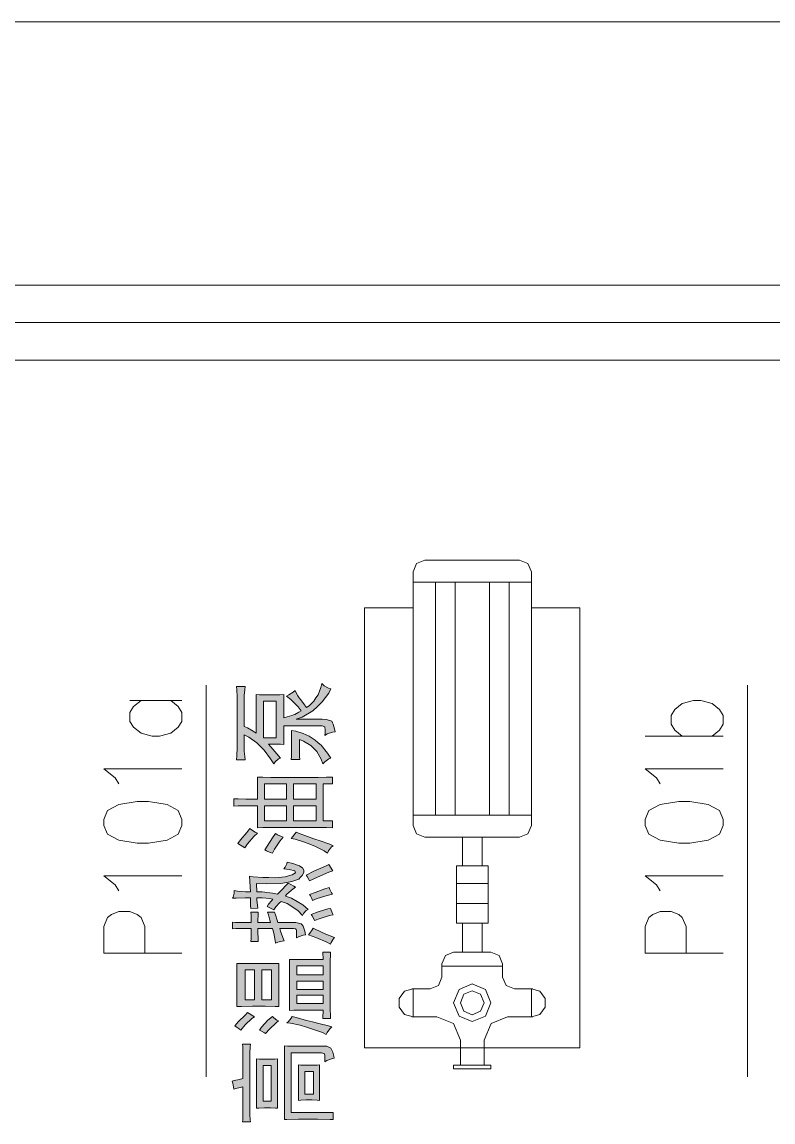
# Model space of a CAD drawing. Header units: millimetres. Extents: x 803 to 707111, y 130 to 2706464.
# Drawn here: x 663161 to 665569, y 2698048 to 2701573 of the extents above; entities that cross this region are included whole.
import ezdxf

# ---------------------------------------------------------------- set-up
doc = ezdxf.new("R2010")
doc.units = ezdxf.units.MM

msp = doc.modelspace()

# ---------------------------------------------------------------- hatches: boundary and pattern name
h = msp.add_hatch(color=0)
h.paths.add_polyline_path([(663851.3, 2699395.8), (663851.3, 2699409.1), (663850, 2699432.7), (663848.7, 2699443), (663876.6, 2699443), (663875.3, 2699432.7), (663874, 2699414.7), (663874, 2699407), (663874, 2699315.1), (663883.9, 2699310.4), (663902.8, 2699299.6), (663911.8, 2699293.6), (663911.8, 2699417.3), (663922.1, 2699416.4), (663943.6, 2699416), (663953.9, 2699416), (663964.6, 2699416), (663987.8, 2699416.4), (664000.3, 2699417.3), (664000.3, 2699343), (664011, 2699346), (664026, 2699350.3), (664031.2, 2699352), (664035.9, 2699353.7), (664048.8, 2699360.6), (664056.5, 2699365.3), (664046.6, 2699378.2), (664022.6, 2699401.8), (664008.8, 2699412.5), (664016.6, 2699416.4), (664030.3, 2699425.4), (664036.8, 2699430.6), (664038.9, 2699425), (664045.3, 2699413), (664050.1, 2699406.5), (664054.8, 2699400.1), (664066.4, 2699384.6), (664073.2, 2699375.6), (664081.8, 2699381.2), (664096.9, 2699396.7), (664103.3, 2699406.5), (664110.2, 2699416.4), (664119.6, 2699439.6), (664122.6, 2699452.9), (664129.5, 2699445.6), (664144.1, 2699437.4), (664151.8, 2699436.2), (664144.9, 2699422), (664123, 2699393.7), (664108.5, 2699379.5), (664093.4, 2699365.3), (664059.1, 2699344.7), (664039.8, 2699338.7), (664123.9, 2699338.7), (664137.6, 2699337.8), (664154.4, 2699332.3), (664157, 2699327.1), (664159.1, 2699322.4), (664163, 2699307.8), (664164.7, 2699297.9), (664156.1, 2699297.1), (664139.8, 2699291.5), (664132.1, 2699286.7), (664132.9, 2699295.3), (664132.9, 2699306.9), (664132.1, 2699310.4), (664131.6, 2699313.8), (664123.9, 2699317.2), (664116.6, 2699317.2), (664000.3, 2699317.2), (664000.3, 2699257.6), (663989.5, 2699258), (663965.1, 2699258.8), (663951.3, 2699258.8), (663958.6, 2699250.3), (663978.4, 2699227.9), (663990.4, 2699213.8), (663983.9, 2699211.2), (663972.8, 2699201.3), (663968.1, 2699194.9), (663958.2, 2699211.2), (663937.1, 2699239.1), (663926, 2699250.7), (663914.4, 2699262.7), (663888.6, 2699281.2), (663874, 2699288), (663874, 2699243), (663874, 2699235.7), (663875.3, 2699218.5), (663876.6, 2699208.2), (663848.7, 2699208.2), (663850, 2699221.5), (663851.3, 2699248.1), (663851.3, 2699261)])
h.paths.add_polyline_path([(663976.2, 2699395.8), (663935.9, 2699395.8), (663935.9, 2699279), (663976.2, 2699279)])
h = msp.add_hatch(color=0)
h.dxf.hatch_style = 2
h.paths.add_polyline_path([(664025.6, 2699302.6), (664038.9, 2699299.6), (664062.1, 2699292.8), (664072, 2699288.5), (664081.8, 2699284.2), (664101.2, 2699271.7), (664110.6, 2699263.1), (664120, 2699255), (664140.7, 2699230.1), (664151.8, 2699213.8), (664144.9, 2699211.2), (664131.6, 2699201.3), (664125.2, 2699194.9), (664120.5, 2699209.9), (664105.9, 2699234.8), (664096.4, 2699244.2), (664087, 2699253.7), (664064.2, 2699268.3), (664050.9, 2699273.4), (664050.9, 2699240.8), (664050.9, 2699233.9), (664051.3, 2699218.5), (664052.2, 2699209.5), (664024.3, 2699209.5), (664024.7, 2699218.9), (664025.6, 2699235.2), (664025.6, 2699242.1)])
h = msp.add_hatch(color=0)
h.paths.add_polyline_path([(663887.8, 2699060.9), (663878.8, 2699060.9), (663854.7, 2699060.5), (663840.1, 2699060.1), (663840.1, 2699083.7), (663854.7, 2699082.8), (663878.8, 2699082.4), (663887.8, 2699082.4), (663916.1, 2699082.4), (663916.1, 2699153.2), (663932.9, 2699152.8), (663958.6, 2699151.9), (663968.1, 2699151.9), (664102.9, 2699151.9), (664110.6, 2699151.9), (664137.2, 2699152.8), (664156.1, 2699153.2), (664156.1, 2699130.9), (664126.5, 2699130.9), (664126.5, 2699012.8), (664156.1, 2699012.8), (664156.1, 2698990.1), (664137.6, 2698990.9), (664110.6, 2698991.4), (664101.2, 2698991.4), (663969.3, 2698991.4), (663960.3, 2698991.4), (663933.7, 2698990.9), (663916.1, 2698990.1), (663916.1, 2699060.9)])
h.paths.add_polyline_path([(664104.2, 2699060.9), (664031.2, 2699060.9), (664031.2, 2699012.8), (664104.2, 2699012.8)])
h.paths.add_polyline_path([(664104.2, 2699130.9), (664031.2, 2699130.9), (664031.2, 2699082.4), (664104.2, 2699082.4)])
h.paths.add_polyline_path([(664008.8, 2699130.9), (663938.4, 2699130.9), (663938.4, 2699082.4), (664008.8, 2699082.4)])
h.paths.add_polyline_path([(664008.8, 2699060.9), (663938.4, 2699060.9), (663938.4, 2699012.8), (664008.8, 2699012.8)])
h = msp.add_hatch(color=0)
h.dxf.hatch_style = 2
h.paths.add_polyline_path([(663853, 2698939.8), (663862, 2698951.4), (663881.8, 2698975.5), (663892.1, 2698987.9), (663897.2, 2698983.6), (663908.8, 2698976.3), (663916.1, 2698973.3), (663904.9, 2698962.2), (663884.3, 2698938.6), (663875.3, 2698926.1)])
h = msp.add_hatch(color=0)
h.dxf.hatch_style = 2
h.paths.add_polyline_path([(663939.7, 2698919.7), (663947, 2698931.7), (663963.8, 2698958.3), (663973.6, 2698972.5), (663980.5, 2698967.7), (663993.4, 2698962.2), (663999, 2698960.9), (663988.2, 2698948), (663970.6, 2698922.2), (663963.8, 2698909.4), (663957.3, 2698911.5), (663945.3, 2698916.7)])
h = msp.add_hatch(color=0)
h.dxf.hatch_style = 2
h.paths.add_polyline_path([(664039.8, 2698976.8), (664047.9, 2698972.9), (664076.7, 2698962.2), (664097.3, 2698955.3), (664117.5, 2698948.9), (664148.4, 2698937.7), (664159.1, 2698933), (664153.1, 2698929.1), (664144.1, 2698917.1), (664140.7, 2698909.4), (664129.9, 2698916.7), (664102, 2698930.8), (664084.4, 2698937.7), (664066.8, 2698944.1), (664036.8, 2698953.6), (664024.3, 2698956.6), (664029, 2698962.2), (664036.8, 2698972.5)])
h = msp.add_hatch(color=0)
h.dxf.hatch_style = 2
h.paths.add_polyline_path([(664060.8, 2698709.3), (664045.8, 2698725.2), (664011.4, 2698747.5), (663991.7, 2698754.4), (663986.9, 2698750.5), (663974.9, 2698736.8), (663968.1, 2698727.3), (663962.5, 2698730.7), (663951.7, 2698736.3), (663947, 2698738.5), (663951.7, 2698745.3), (663960.8, 2698756.5), (663965.1, 2698761.2), (663956, 2698763.4), (663930.7, 2698765.5), (663914.4, 2698765.5), (663914.4, 2698758.7), (663916.1, 2698742.8), (663917.4, 2698732.9), (663895.1, 2698732), (663894.2, 2698741.1), (663893.4, 2698757.8), (663893.4, 2698765.5), (663876.6, 2698765.5), (663847.8, 2698765.1), (663835.8, 2698764.7), (663838, 2698768.5), (663841, 2698781), (663841.4, 2698789.1), (663852.1, 2698787.4), (663877.9, 2698785.7), (663893.4, 2698785.7), (663890.8, 2698835.1), (663901.9, 2698833.4), (663933.3, 2698831.2), (663953, 2698830.8), (663973.2, 2698830.4), (664004.6, 2698832.9), (664015.7, 2698836.4), (664026.9, 2698839.8), (664037.6, 2698846.2), (664036.8, 2698849.2), (664035.9, 2698852.3), (664017.9, 2698857), (664000.3, 2698858.7), (664004.6, 2698863.8), (664010.1, 2698874.6), (664011.4, 2698880.2), (664029, 2698875.9), (664051.3, 2698868.1), (664055.6, 2698865.1), (664060.4, 2698862.1), (664064.7, 2698854.8), (664064.7, 2698851), (664064.7, 2698847.1), (664059.5, 2698837.7), (664054.4, 2698832.1), (664049.2, 2698826.1), (664026, 2698817.9), (664008.8, 2698814.9), (663991.2, 2698812.3), (663943.6, 2698810.6), (663913.1, 2698811.5), (663914.4, 2698785.7), (663931.6, 2698785.3), (663964.6, 2698781.4), (663980.5, 2698778), (663991.7, 2698789.6), (664008.8, 2698807.2), (664014.4, 2698812.8), (664020.4, 2698809.3), (664032.5, 2698803.3), (664038, 2698800.3), (664025.6, 2698790.9), (664009.3, 2698776.3), (664005.8, 2698771.1), (664024.7, 2698764.7), (664061.2, 2698743.2), (664078.8, 2698728.6), (664072.4, 2698725.2), (664063.4, 2698715.7)])
h = msp.add_hatch(color=0)
h.dxf.hatch_style = 2
h.paths.add_polyline_path([(664157.4, 2698852.3), (664145.4, 2698848), (664108.5, 2698832.5), (664083.1, 2698820.5), (664081, 2698825.2), (664075.4, 2698834.2), (664072, 2698838.5), (664097.3, 2698851), (664133.8, 2698867.7), (664144.9, 2698872.4)])
h = msp.add_hatch(color=0)
h.dxf.hatch_style = 2
h.paths.add_polyline_path([(664156.1, 2698778), (664139.4, 2698773.7), (664107.6, 2698763.4), (664093, 2698757.8), (664090.8, 2698763.4), (664085.7, 2698772.8), (664083.1, 2698776.7), (664100.7, 2698783.6), (664132.1, 2698794.7), (664146.2, 2698799.4), (664148.4, 2698793), (664153.1, 2698782.3)])
h = msp.add_hatch(color=0)
h.dxf.hatch_style = 2
h.paths.add_polyline_path([(664041, 2698637.6), (664041.5, 2698649.2), (664041, 2698662.9), (664039.8, 2698664.6), (664038, 2698666.3), (664031.2, 2698668.1), (664025.6, 2698668.1), (663987.8, 2698668.1), (663990.4, 2698659), (663997.3, 2698639.3), (664001.5, 2698628.6), (663995.5, 2698627.3), (663981.4, 2698623.4), (663973.6, 2698620.8), (663972.8, 2698629), (663968.1, 2698652.6), (663963.8, 2698668.1), (663917.4, 2698668.1), (663917.4, 2698656.5), (663918.3, 2698635.9), (663918.7, 2698626.4), (663895.1, 2698626.4), (663895.5, 2698635.4), (663896.4, 2698656), (663896.4, 2698668.1), (663877.5, 2698668.1), (663847, 2698667.2), (663835.8, 2698666.8), (663835.8, 2698688.2), (663845.3, 2698687.4), (663875.3, 2698687), (663896.4, 2698687), (663896.4, 2698693.8), (663895.5, 2698710.1), (663895.1, 2698719.6), (663918.7, 2698719.6), (663918.3, 2698710.1), (663917.4, 2698693.8), (663917.4, 2698687), (663958.2, 2698687), (663956, 2698694.7), (663951.3, 2698711), (663948.3, 2698719.6), (663970.6, 2698719.6), (663973.6, 2698711), (663979.2, 2698694.7), (663981.8, 2698687), (664024.3, 2698687), (664038.9, 2698687), (664056.5, 2698683.1), (664059.1, 2698679.2), (664062.1, 2698675.4), (664067.7, 2698659.5), (664070.2, 2698647.5), (664062.9, 2698646.2), (664047.9, 2698641)])
h = msp.add_hatch(color=0)
h.dxf.hatch_style = 2
h.paths.add_polyline_path([(664159.1, 2698711.9), (664147.1, 2698709.3), (664116.6, 2698700.3), (664098.6, 2698693.8), (664096.4, 2698699), (664091.7, 2698708.4), (664088.7, 2698712.7), (664110.6, 2698720.9), (664141.5, 2698730.3), (664150.5, 2698732), (664152.7, 2698726.5), (664157, 2698716.2)])
h = msp.add_hatch(color=0)
h.dxf.hatch_style = 2
h.paths.add_polyline_path([(664094.3, 2698668.9), (664100.7, 2698665.1), (664135.1, 2698650), (664163, 2698638.9), (664159.1, 2698633.7), (664152.7, 2698623), (664150.5, 2698617.4), (664138.5, 2698624.3), (664103.3, 2698639.3), (664080.1, 2698647.5), (664084.4, 2698652.6), (664091.7, 2698663.3)])
h = msp.add_hatch(color=0)
h.paths.add_polyline_path([(664018.3, 2698568.9), (664031.2, 2698568.5), (664085.3, 2698568), (664126.5, 2698568), (664126.5, 2698574), (664126.1, 2698586.1), (664125.2, 2698591.6), (664150.5, 2698591.6), (664149.7, 2698582.6), (664149.2, 2698564.6), (664149.2, 2698555.6), (664149.2, 2698418.6), (664149.2, 2698408.3), (664149.7, 2698388.6), (664150.5, 2698379.1), (664125.2, 2698379.1), (664126.1, 2698386.4), (664126.5, 2698400.2), (664126.5, 2698406.2), (664086.6, 2698406.2), (664032.5, 2698405.7), (664018.3, 2698404.9)])
h.paths.add_polyline_path([(664126.5, 2698547.8), (664042.3, 2698547.8), (664042.3, 2698519.5), (664126.5, 2698519.5)])
h.paths.add_polyline_path([(664126.5, 2698499.3), (664042.3, 2698499.3), (664042.3, 2698472.3), (664126.5, 2698472.3)])
h.paths.add_polyline_path([(664126.5, 2698454.3), (664042.3, 2698454.3), (664042.3, 2698427.6), (664126.5, 2698427.6)])
h = msp.add_hatch(color=0)
h.paths.add_polyline_path([(663984.8, 2698555.6), (663984.8, 2698417.3), (663972.8, 2698417.8), (663940.6, 2698418.6), (663920.4, 2698418.6), (663899.8, 2698418.6), (663864.6, 2698417.8), (663850, 2698417.3), (663850, 2698555.6)])
h.paths.add_polyline_path([(663960.8, 2698535.4), (663929.8, 2698535.4), (663929.8, 2698438.8), (663960.8, 2698438.8)])
h.paths.add_polyline_path([(663906.2, 2698535.4), (663876.6, 2698535.4), (663876.6, 2698438.8), (663906.2, 2698438.8)])
h = msp.add_hatch(color=0)
h.dxf.hatch_style = 2
h.paths.add_polyline_path([(663843.1, 2698355.5), (663855.6, 2698369.2), (663876.2, 2698390.3), (663883.9, 2698398.4), (663889.9, 2698395), (663901.1, 2698388.1), (663906.2, 2698384.7), (663898.5, 2698379.5), (663876.6, 2698358.5), (663862.4, 2698342.2), (663857.7, 2698346.1), (663847.8, 2698352.9)])
h = msp.add_hatch(color=0)
h.dxf.hatch_style = 2
h.paths.add_polyline_path([(663923, 2698342.2), (663929.4, 2698351.6), (663949.6, 2698373.5), (663963.8, 2698386), (663968.1, 2698381.3), (663977.9, 2698374), (663983.5, 2698371.4), (663975.8, 2698365.8), (663954.7, 2698345.6), (663941.4, 2698331), (663938.4, 2698333.2), (663929.4, 2698338.8)])
h = msp.add_hatch(color=0)
h.dxf.hatch_style = 2
h.paths.add_polyline_path([(664026.9, 2698386), (664040.2, 2698382.1), (664073.2, 2698373.1), (664093, 2698368.4), (664112.7, 2698363.7), (664143.7, 2698355.5), (664154.8, 2698352.1), (664148.4, 2698346.5), (664139.4, 2698334.9), (664136.4, 2698328.5), (664124.3, 2698334), (664093, 2698345.6), (664073.2, 2698351.6), (664053.5, 2698357.6), (664022.2, 2698364.5), (664010.1, 2698365.8), (664015.7, 2698370.1), (664024.3, 2698380.4)])
h = msp.add_hatch(color=0)
h.dxf.hatch_style = 2
h.paths.add_polyline_path([(663868.4, 2698047.7), (663868.9, 2698055), (663869.7, 2698070.8), (663869.7, 2698079.4), (663869.7, 2698160.1), (663861.1, 2698158.4), (663846.6, 2698154.6), (663840.1, 2698152.4), (663839.3, 2698158.9), (663836.7, 2698172.6), (663834.5, 2698179), (663841.4, 2698180.3), (663859, 2698184.2), (663869.7, 2698187.2), (663869.7, 2698264.5), (663869.7, 2698272.6), (663868.9, 2698289), (663868.4, 2698297.1), (663893.4, 2698297.1), (663892.9, 2698289), (663892.1, 2698267.9), (663892.1, 2698255.5), (663892.1, 2698080.3), (663892.1, 2698071.3), (663892.9, 2698055), (663893.4, 2698047.7)])
h = msp.add_hatch(color=0)
h.dxf.hatch_style = 2
h.paths.add_polyline_path([(664128.2, 2698290.2), (664138.5, 2698291.1), (664151.8, 2698284.7), (664154.8, 2698278.2), (664157.4, 2698271.3), (664160.8, 2698258.5), (664161.7, 2698252), (664153.1, 2698249.9), (664138.5, 2698244.3), (664132.1, 2698240.9), (664132.1, 2698246.4), (664132.1, 2698256.8), (664131.6, 2698261), (664131.2, 2698265.8), (664121.8, 2698269.6), (664112.7, 2698269.2), (664024.3, 2698269.2), (664024.3, 2698078.1), (664159.1, 2698078.1), (664159.1, 2698055.8), (664149.2, 2698056.2), (664108.9, 2698056.7), (664078.8, 2698056.7), (664047.9, 2698056.7), (664010.1, 2698056.2), (664003.3, 2698055.8), (664003.3, 2698291.5), (664012.7, 2698291.1), (664034.6, 2698290.2), (664046.6, 2698290.2)])
h = msp.add_hatch(color=0)
h.paths.add_polyline_path([(663913.1, 2698249.9), (663922.1, 2698249.5), (663939.7, 2698249), (663948.3, 2698249), (663956, 2698249), (663972.3, 2698249.5), (663980.5, 2698249.9), (663980.5, 2698091.5), (663974.1, 2698092.3), (663958.2, 2698092.7), (663948.3, 2698092.7), (663938.4, 2698092.7), (663920.8, 2698092.3), (663913.1, 2698091.5)])
h.paths.add_polyline_path([(663959.5, 2698228.8), (663934.1, 2698228.8), (663934.1, 2698114.2), (663959.5, 2698114.2)])
h = msp.add_hatch(color=0)
h.paths.add_polyline_path([(664047.9, 2698231), (664055.6, 2698230.1), (664072.4, 2698229.7), (664081.8, 2698229.7), (664090, 2698229.7), (664107.2, 2698230.1), (664115.3, 2698231), (664115.3, 2698116.4), (664107.2, 2698117.6), (664090, 2698118.5), (664081.8, 2698118.5), (664072.4, 2698118.5), (664055.6, 2698117.6), (664047.9, 2698116.4)])
h.paths.add_polyline_path([(664095.6, 2698209.5), (664067.7, 2698209.5), (664067.7, 2698136.5), (664095.6, 2698136.5)])

# ---------------------------------------------------------------- linework, layer by layer
at = {"color": 0, "lineweight": 0}
for points in [[(657905.3, 2701572.6), (667904.3, 2701572.6)], [(657785.1, 2700729.3), (667784.5, 2700729.3)], [(658025.1, 2700729.3), (668024.5, 2700729.3)], [(667904.3, 2700609.6), (657905.3, 2700609.6)], [(663367.8, 2700609.6), (663167.8, 2700609.6)], [(663167.8, 2700609.6), (663367.8, 2700609.6)], [(663389.7, 2700609.6), (663387.6, 2700609.6)], [(663387.6, 2700609.6), (663389.7, 2700609.6)], [(663609.6, 2700609.6), (663409.9, 2700609.6)], [(663409.9, 2700609.6), (663609.6, 2700609.6)], [(663631.9, 2700609.6), (663629.7, 2700609.6)], [(663629.7, 2700609.6), (663631.9, 2700609.6)], [(663851.7, 2700609.6), (663651.6, 2700609.6)], [(663651.6, 2700609.6), (663851.7, 2700609.6)], [(663873.6, 2700609.6), (663871.9, 2700609.6)], [(663871.9, 2700609.6), (663873.6, 2700609.6)], [(664093.9, 2700609.6), (663893.8, 2700609.6)], [(663893.8, 2700609.6), (664093.9, 2700609.6)], [(664115.8, 2700609.6), (664113.6, 2700609.6)], [(664113.6, 2700609.6), (664115.8, 2700609.6)], [(664335.6, 2700609.6), (664135.5, 2700609.6)], [(664135.5, 2700609.6), (664335.6, 2700609.6)], [(664357.5, 2700609.6), (664355.8, 2700609.6)], [(664355.8, 2700609.6), (664357.5, 2700609.6)], [(664577.7, 2700609.6), (664377.7, 2700609.6)], [(664377.7, 2700609.6), (664577.7, 2700609.6)], [(664599.6, 2700609.6), (664597.5, 2700609.6)], [(664597.5, 2700609.6), (664599.6, 2700609.6)], [(664819.4, 2700609.6), (664619.8, 2700609.6)], [(664619.8, 2700609.6), (664819.4, 2700609.6)], [(664841.8, 2700609.6), (664839.6, 2700609.6)], [(664839.6, 2700609.6), (664841.8, 2700609.6)], [(665061.6, 2700609.6), (664861.5, 2700609.6)], [(664861.5, 2700609.6), (665061.6, 2700609.6)], [(665083.5, 2700609.6), (665081.8, 2700609.6)], [(665081.8, 2700609.6), (665083.5, 2700609.6)], [(665303.7, 2700609.6), (665103.7, 2700609.6)], [(665103.7, 2700609.6), (665303.7, 2700609.6)], [(665325.6, 2700609.6), (665323.5, 2700609.6)], [(665323.5, 2700609.6), (665325.6, 2700609.6)], [(665545.5, 2700609.6), (665345.4, 2700609.6)], [(665345.4, 2700609.6), (665545.5, 2700609.6)], [(665567.4, 2700609.6), (665565.6, 2700609.6)], [(665565.6, 2700609.6), (665567.4, 2700609.6)], [(658025.1, 2700489.3), (667784.5, 2700489.3)], [(658025.1, 2700489.3), (667784.5, 2700489.3)], [(664452.8, 2699847.9), (664426.2, 2699837.2), (664415.4, 2699810.5)], [(664756.3, 2699847.9), (664452.8, 2699847.9)], [(664794.1, 2699810.5), (664783, 2699837.2), (664756.3, 2699847.9)], [(664415.4, 2698997.4), (664415.4, 2699810.5)], [(664794.1, 2698997.4), (664794.1, 2699810.5)], [(664794.1, 2699777.1), (664415.4, 2699777.1)], [(664486.7, 2699030.9), (664486.7, 2699777.1)], [(664549.4, 2699030.9), (664549.4, 2699777.1)], [(664659.7, 2699030.9), (664659.7, 2699777.1)], [(664722.4, 2699030.9), (664722.4, 2699777.1)], [(664259.6, 2698285.1), (664259.6, 2699695.1)], [(664259.6, 2699695.1), (664415.4, 2699695.1)], [(664949.5, 2699695.1), (664794.1, 2699695.1)], [(664949.5, 2698285.1), (664949.5, 2699695.1)], [(663752.1, 2699447.8), (663752.1, 2698192.8)], [(665487.1, 2699447.8), (665487.1, 2698192.8)], [(663507.4, 2699397.9), (663674, 2699397.9)], [(663543, 2699397.9), (663519, 2699379.1), (663507.4, 2699360.2), (663507.4, 2699331.4), (663519, 2699312.5), (663543, 2699293.2), (663578.6, 2699283.7), (663602.3, 2699283.7), (663638.3, 2699293.2), (663661.9, 2699312.5), (663674, 2699331.4), (663674, 2699360.2), (663661.9, 2699379.1), (663638.3, 2699397.9)], [(665278, 2699283.7), (665254.4, 2699303.1), (665242.3, 2699322), (665242.3, 2699350.3), (665254.4, 2699369.6), (665278, 2699388.5), (665314.1, 2699397.9), (665337.7, 2699397.9), (665373.3, 2699388.5), (665397.3, 2699369.6), (665408.9, 2699350.3), (665408.9, 2699322), (665397.3, 2699303.1), (665373.3, 2699283.7)], [(665408.9, 2699283.7), (665159.1, 2699283.7)], [(663471.3, 2699131.3), (663459.7, 2699150.6), (663424.1, 2699179), (663674, 2699179)], [(665206.7, 2699131.3), (665194.7, 2699150.6), (665159.1, 2699179), (665408.9, 2699179)], [(664794.1, 2699030.9), (664415.4, 2699030.9)], [(664415.4, 2698997.4), (664426.2, 2698971.2), (664452.8, 2698960)], [(664756.3, 2698960), (664783, 2698971.2), (664794.1, 2698997.4)], [(664756.3, 2698960), (664452.8, 2698960)], [(664573.4, 2698869), (664573.4, 2698960)], [(664636.1, 2698869), (664636.1, 2698960)], [(664655.9, 2698869), (664553.7, 2698869)], [(664553.7, 2698684.4), (664553.7, 2698869)], [(664655.9, 2698684.4), (664655.9, 2698869)], [(663471.3, 2698788.7), (663459.7, 2698807.6), (663424.1, 2698836.4), (663674, 2698836.4)], [(665206.7, 2698788.7), (665194.7, 2698807.6), (665159.1, 2698836.4), (665408.9, 2698836.4)], [(664655.9, 2698811.5), (664553.7, 2698811.5)], [(664655.9, 2698747.5), (664553.7, 2698747.5)], [(663674, 2698588.6), (663424.1, 2698588.6), (663424.1, 2698674.5), (663435.7, 2698702.8), (663447.7, 2698712.3), (663471.3, 2698722.2), (663507.4, 2698722.2), (663531, 2698712.3), (663543, 2698702.8), (663555, 2698674.5), (663555, 2698588.6)], [(665408.9, 2698588.6), (665159.1, 2698588.6), (665159.1, 2698674.5), (665171.1, 2698702.8), (665183.1, 2698712.3), (665206.7, 2698722.2), (665242.3, 2698722.2), (665266.4, 2698712.3), (665278, 2698702.8), (665290, 2698674.5), (665290, 2698588.6)], [(664655.9, 2698684.4), (664553.7, 2698684.4)], [(664573.4, 2698592.1), (664573.4, 2698684.4)], [(664636.1, 2698592.1), (664636.1, 2698684.4)], [(664544.7, 2698592.1), (664518.5, 2698580.9), (664507.3, 2698554.7)], [(664664.5, 2698592.1), (664544.7, 2698592.1)], [(664701.8, 2698554.7), (664691.1, 2698580.9), (664664.5, 2698592.1)], [(664507.3, 2698512.2), (664507.3, 2698554.7)], [(664701.8, 2698547), (664507.3, 2698547)], [(664701.8, 2698512.2), (664701.8, 2698554.7)], [(664470, 2698474.9), (664496.6, 2698485.6), (664507.3, 2698512.2)], [(664701.8, 2698512.2), (664713, 2698485.6), (664739.6, 2698474.9)], [(664415.4, 2698474.9), (664387.5, 2698467.1), (664370.4, 2698443.9), (664370.4, 2698415.2), (664387.5, 2698392.4), (664415.4, 2698384.7)], [(664410.7, 2698474.9), (664470, 2698474.9)], [(664415.4, 2698384.7), (664415.4, 2698474.9)], [(664739.6, 2698474.9), (664798.4, 2698474.9)], [(664794.1, 2698384.7), (664794.1, 2698474.9)], [(664794.1, 2698384.7), (664821.6, 2698392.4), (664838.8, 2698415.2), (664838.8, 2698443.9), (664821.6, 2698467.1), (664794.1, 2698474.9)], [(664410.7, 2698384.7), (664491.4, 2698384.7)], [(664566.6, 2698309.6), (664544.7, 2698362.8), (664491.4, 2698384.7)], [(664717.7, 2698384.7), (664664.9, 2698362.8), (664642.6, 2698309.6)], [(664717.7, 2698384.7), (664798.4, 2698384.7)], [(664566.6, 2698309.6), (664566.6, 2698229.7)], [(664642.6, 2698309.6), (664642.6, 2698229.7)], [(664259.6, 2698285.1), (664949.5, 2698285.1)], [(664544.7, 2698229.7), (664544.7, 2698218.1)], [(664544.7, 2698229.7), (664664.5, 2698229.7)], [(664544.7, 2698218.1), (664664.5, 2698218.1)], [(664664.5, 2698229.7), (664664.5, 2698218.1)]]:
    msp.add_lwpolyline(points, dxfattribs=at)
for points in [[(663851.3, 2699395.8), (663851.3, 2699409.1), (663850, 2699432.7), (663848.7, 2699443), (663876.6, 2699443), (663875.3, 2699432.7), (663874, 2699414.7), (663874, 2699407), (663874, 2699315.1), (663883.9, 2699310.4), (663902.8, 2699299.6), (663911.8, 2699293.6), (663911.8, 2699417.3), (663922.1, 2699416.4), (663943.6, 2699416), (663953.9, 2699416), (663964.6, 2699416), (663987.8, 2699416.4), (664000.3, 2699417.3), (664000.3, 2699343), (664011, 2699346), (664026, 2699350.3), (664031.2, 2699352), (664035.9, 2699353.7), (664048.8, 2699360.6), (664056.5, 2699365.3), (664046.6, 2699378.2), (664022.6, 2699401.8), (664008.8, 2699412.5), (664016.6, 2699416.4), (664030.3, 2699425.4), (664036.8, 2699430.6), (664038.9, 2699425), (664045.3, 2699413), (664050.1, 2699406.5), (664054.8, 2699400.1), (664066.4, 2699384.6), (664073.2, 2699375.6), (664081.8, 2699381.2), (664096.9, 2699396.7), (664103.3, 2699406.5), (664110.2, 2699416.4), (664119.6, 2699439.6), (664122.6, 2699452.9), (664129.5, 2699445.6), (664144.1, 2699437.4), (664151.8, 2699436.2), (664144.9, 2699422), (664123, 2699393.7), (664108.5, 2699379.5), (664093.4, 2699365.3), (664059.1, 2699344.7), (664039.8, 2699338.7), (664123.9, 2699338.7), (664137.6, 2699337.8), (664154.4, 2699332.3), (664157, 2699327.1), (664159.1, 2699322.4), (664163, 2699307.8), (664164.7, 2699297.9), (664156.1, 2699297.1), (664139.8, 2699291.5), (664132.1, 2699286.7), (664132.9, 2699295.3), (664132.9, 2699306.9), (664132.1, 2699310.4), (664131.6, 2699313.8), (664123.9, 2699317.2), (664116.6, 2699317.2), (664000.3, 2699317.2), (664000.3, 2699257.6), (663989.5, 2699258), (663965.1, 2699258.8), (663951.3, 2699258.8), (663958.6, 2699250.3), (663978.4, 2699227.9), (663990.4, 2699213.8), (663983.9, 2699211.2), (663972.8, 2699201.3), (663968.1, 2699194.9), (663958.2, 2699211.2), (663937.1, 2699239.1), (663926, 2699250.7), (663914.4, 2699262.7), (663888.6, 2699281.2), (663874, 2699288), (663874, 2699243), (663874, 2699235.7), (663875.3, 2699218.5), (663876.6, 2699208.2), (663848.7, 2699208.2), (663850, 2699221.5), (663851.3, 2699248.1), (663851.3, 2699261)], [(663976.2, 2699395.8), (663935.9, 2699395.8), (663935.9, 2699279), (663976.2, 2699279)], [(664025.6, 2699302.6), (664038.9, 2699299.6), (664062.1, 2699292.8), (664072, 2699288.5), (664081.8, 2699284.2), (664101.2, 2699271.7), (664110.6, 2699263.1), (664120, 2699255), (664140.7, 2699230.1), (664151.8, 2699213.8), (664144.9, 2699211.2), (664131.6, 2699201.3), (664125.2, 2699194.9), (664120.5, 2699209.9), (664105.9, 2699234.8), (664096.4, 2699244.2), (664087, 2699253.7), (664064.2, 2699268.3), (664050.9, 2699273.4), (664050.9, 2699240.8), (664050.9, 2699233.9), (664051.3, 2699218.5), (664052.2, 2699209.5), (664024.3, 2699209.5), (664024.7, 2699218.9), (664025.6, 2699235.2), (664025.6, 2699242.1)], [(663887.8, 2699060.9), (663878.8, 2699060.9), (663854.7, 2699060.5), (663840.1, 2699060.1), (663840.1, 2699083.7), (663854.7, 2699082.8), (663878.8, 2699082.4), (663887.8, 2699082.4), (663916.1, 2699082.4), (663916.1, 2699153.2), (663932.9, 2699152.8), (663958.6, 2699151.9), (663968.1, 2699151.9), (664102.9, 2699151.9), (664110.6, 2699151.9), (664137.2, 2699152.8), (664156.1, 2699153.2), (664156.1, 2699130.9), (664126.5, 2699130.9), (664126.5, 2699012.8), (664156.1, 2699012.8), (664156.1, 2698990.1), (664137.6, 2698990.9), (664110.6, 2698991.4), (664101.2, 2698991.4), (663969.3, 2698991.4), (663960.3, 2698991.4), (663933.7, 2698990.9), (663916.1, 2698990.1), (663916.1, 2699060.9)], [(664008.8, 2699130.9), (663938.4, 2699130.9), (663938.4, 2699082.4), (664008.8, 2699082.4)], [(664104.2, 2699130.9), (664031.2, 2699130.9), (664031.2, 2699082.4), (664104.2, 2699082.4)], [(663424.1, 2698998.2), (663435.7, 2698969.5), (663471.3, 2698950.6), (663531, 2698941.1), (663566.6, 2698941.1), (663626.3, 2698950.6), (663661.9, 2698969.5), (663674, 2698998.2), (663674, 2699017.1), (663661.9, 2699045.9), (663626.3, 2699064.8), (663566.6, 2699074.2), (663531, 2699074.2), (663471.3, 2699064.8), (663435.7, 2699045.9), (663424.1, 2699017.1)], [(665159.1, 2698998.2), (665171.1, 2698969.5), (665206.7, 2698950.6), (665266.4, 2698941.1), (665302, 2698941.1), (665361.3, 2698950.6), (665397.3, 2698969.5), (665408.9, 2698998.2), (665408.9, 2699017.1), (665397.3, 2699045.9), (665361.3, 2699064.8), (665302, 2699074.2), (665266.4, 2699074.2), (665206.7, 2699064.8), (665171.1, 2699045.9), (665159.1, 2699017.1)], [(664008.8, 2699060.9), (663938.4, 2699060.9), (663938.4, 2699012.8), (664008.8, 2699012.8)], [(664104.2, 2699060.9), (664031.2, 2699060.9), (664031.2, 2699012.8), (664104.2, 2699012.8)], [(663853, 2698939.8), (663862, 2698951.4), (663881.8, 2698975.5), (663892.1, 2698987.9), (663897.2, 2698983.6), (663908.8, 2698976.3), (663916.1, 2698973.3), (663904.9, 2698962.2), (663884.3, 2698938.6), (663875.3, 2698926.1)], [(663939.7, 2698919.7), (663947, 2698931.7), (663963.8, 2698958.3), (663973.6, 2698972.5), (663980.5, 2698967.7), (663993.4, 2698962.2), (663999, 2698960.9), (663988.2, 2698948), (663970.6, 2698922.2), (663963.8, 2698909.4), (663957.3, 2698911.5), (663945.3, 2698916.7)], [(664039.8, 2698976.8), (664047.9, 2698972.9), (664076.7, 2698962.2), (664097.3, 2698955.3), (664117.5, 2698948.9), (664148.4, 2698937.7), (664159.1, 2698933), (664153.1, 2698929.1), (664144.1, 2698917.1), (664140.7, 2698909.4), (664129.9, 2698916.7), (664102, 2698930.8), (664084.4, 2698937.7), (664066.8, 2698944.1), (664036.8, 2698953.6), (664024.3, 2698956.6), (664029, 2698962.2), (664036.8, 2698972.5)], [(664060.8, 2698709.3), (664045.8, 2698725.2), (664011.4, 2698747.5), (663991.7, 2698754.4), (663986.9, 2698750.5), (663974.9, 2698736.8), (663968.1, 2698727.3), (663962.5, 2698730.7), (663951.7, 2698736.3), (663947, 2698738.5), (663951.7, 2698745.3), (663960.8, 2698756.5), (663965.1, 2698761.2), (663956, 2698763.4), (663930.7, 2698765.5), (663914.4, 2698765.5), (663914.4, 2698758.7), (663916.1, 2698742.8), (663917.4, 2698732.9), (663895.1, 2698732), (663894.2, 2698741.1), (663893.4, 2698757.8), (663893.4, 2698765.5), (663876.6, 2698765.5), (663847.8, 2698765.1), (663835.8, 2698764.7), (663838, 2698768.5), (663841, 2698781), (663841.4, 2698789.1), (663852.1, 2698787.4), (663877.9, 2698785.7), (663893.4, 2698785.7), (663890.8, 2698835.1), (663901.9, 2698833.4), (663933.3, 2698831.2), (663953, 2698830.8), (663973.2, 2698830.4), (664004.6, 2698832.9), (664015.7, 2698836.4), (664026.9, 2698839.8), (664037.6, 2698846.2), (664036.8, 2698849.2), (664035.9, 2698852.3), (664017.9, 2698857), (664000.3, 2698858.7), (664004.6, 2698863.8), (664010.1, 2698874.6), (664011.4, 2698880.2), (664029, 2698875.9), (664051.3, 2698868.1), (664055.6, 2698865.1), (664060.4, 2698862.1), (664064.7, 2698854.8), (664064.7, 2698851), (664064.7, 2698847.1), (664059.5, 2698837.7), (664054.4, 2698832.1), (664049.2, 2698826.1), (664026, 2698817.9), (664008.8, 2698814.9), (663991.2, 2698812.3), (663943.6, 2698810.6), (663913.1, 2698811.5), (663914.4, 2698785.7), (663931.6, 2698785.3), (663964.6, 2698781.4), (663980.5, 2698778), (663991.7, 2698789.6), (664008.8, 2698807.2), (664014.4, 2698812.8), (664020.4, 2698809.3), (664032.5, 2698803.3), (664038, 2698800.3), (664025.6, 2698790.9), (664009.3, 2698776.3), (664005.8, 2698771.1), (664024.7, 2698764.7), (664061.2, 2698743.2), (664078.8, 2698728.6), (664072.4, 2698725.2), (664063.4, 2698715.7)], [(664157.4, 2698852.3), (664145.4, 2698848), (664108.5, 2698832.5), (664083.1, 2698820.5), (664081, 2698825.2), (664075.4, 2698834.2), (664072, 2698838.5), (664097.3, 2698851), (664133.8, 2698867.7), (664144.9, 2698872.4)], [(664156.1, 2698778), (664139.4, 2698773.7), (664107.6, 2698763.4), (664093, 2698757.8), (664090.8, 2698763.4), (664085.7, 2698772.8), (664083.1, 2698776.7), (664100.7, 2698783.6), (664132.1, 2698794.7), (664146.2, 2698799.4), (664148.4, 2698793), (664153.1, 2698782.3)], [(664041, 2698637.6), (664041.5, 2698649.2), (664041, 2698662.9), (664039.8, 2698664.6), (664038, 2698666.3), (664031.2, 2698668.1), (664025.6, 2698668.1), (663987.8, 2698668.1), (663990.4, 2698659), (663997.3, 2698639.3), (664001.5, 2698628.6), (663995.5, 2698627.3), (663981.4, 2698623.4), (663973.6, 2698620.8), (663972.8, 2698629), (663968.1, 2698652.6), (663963.8, 2698668.1), (663917.4, 2698668.1), (663917.4, 2698656.5), (663918.3, 2698635.9), (663918.7, 2698626.4), (663895.1, 2698626.4), (663895.5, 2698635.4), (663896.4, 2698656), (663896.4, 2698668.1), (663877.5, 2698668.1), (663847, 2698667.2), (663835.8, 2698666.8), (663835.8, 2698688.2), (663845.3, 2698687.4), (663875.3, 2698687), (663896.4, 2698687), (663896.4, 2698693.8), (663895.5, 2698710.1), (663895.1, 2698719.6), (663918.7, 2698719.6), (663918.3, 2698710.1), (663917.4, 2698693.8), (663917.4, 2698687), (663958.2, 2698687), (663956, 2698694.7), (663951.3, 2698711), (663948.3, 2698719.6), (663970.6, 2698719.6), (663973.6, 2698711), (663979.2, 2698694.7), (663981.8, 2698687), (664024.3, 2698687), (664038.9, 2698687), (664056.5, 2698683.1), (664059.1, 2698679.2), (664062.1, 2698675.4), (664067.7, 2698659.5), (664070.2, 2698647.5), (664062.9, 2698646.2), (664047.9, 2698641)], [(664159.1, 2698711.9), (664147.1, 2698709.3), (664116.6, 2698700.3), (664098.6, 2698693.8), (664096.4, 2698699), (664091.7, 2698708.4), (664088.7, 2698712.7), (664110.6, 2698720.9), (664141.5, 2698730.3), (664150.5, 2698732), (664152.7, 2698726.5), (664157, 2698716.2)], [(664094.3, 2698668.9), (664100.7, 2698665.1), (664135.1, 2698650), (664163, 2698638.9), (664159.1, 2698633.7), (664152.7, 2698623), (664150.5, 2698617.4), (664138.5, 2698624.3), (664103.3, 2698639.3), (664080.1, 2698647.5), (664084.4, 2698652.6), (664091.7, 2698663.3)], [(664018.3, 2698568.9), (664031.2, 2698568.5), (664085.3, 2698568), (664126.5, 2698568), (664126.5, 2698574), (664126.1, 2698586.1), (664125.2, 2698591.6), (664150.5, 2698591.6), (664149.7, 2698582.6), (664149.2, 2698564.6), (664149.2, 2698555.6), (664149.2, 2698418.6), (664149.2, 2698408.3), (664149.7, 2698388.6), (664150.5, 2698379.1), (664125.2, 2698379.1), (664126.1, 2698386.4), (664126.5, 2698400.2), (664126.5, 2698406.2), (664086.6, 2698406.2), (664032.5, 2698405.7), (664018.3, 2698404.9)], [(663984.8, 2698555.6), (663984.8, 2698417.3), (663972.8, 2698417.8), (663940.6, 2698418.6), (663920.4, 2698418.6), (663899.8, 2698418.6), (663864.6, 2698417.8), (663850, 2698417.3), (663850, 2698555.6)], [(663906.2, 2698535.4), (663876.6, 2698535.4), (663876.6, 2698438.8), (663906.2, 2698438.8)], [(663960.8, 2698535.4), (663929.8, 2698535.4), (663929.8, 2698438.8), (663960.8, 2698438.8)], [(664126.5, 2698547.8), (664042.3, 2698547.8), (664042.3, 2698519.5), (664126.5, 2698519.5)], [(664126.5, 2698499.3), (664042.3, 2698499.3), (664042.3, 2698472.3), (664126.5, 2698472.3)], [(664544.7, 2698429.8), (664562.3, 2698472.3), (664604.8, 2698489.9), (664647.3, 2698472.3), (664664.5, 2698429.8), (664647.3, 2698387.3), (664604.8, 2698369.7), (664562.3, 2698387.3)], [(664566.6, 2698429.8), (664577.7, 2698456.8), (664604.8, 2698468), (664631.4, 2698456.8), (664642.6, 2698429.8), (664631.4, 2698402.7), (664604.8, 2698391.6), (664577.7, 2698402.7)], [(664126.5, 2698454.3), (664042.3, 2698454.3), (664042.3, 2698427.6), (664126.5, 2698427.6)], [(663843.1, 2698355.5), (663855.6, 2698369.2), (663876.2, 2698390.3), (663883.9, 2698398.4), (663889.9, 2698395), (663901.1, 2698388.1), (663906.2, 2698384.7), (663898.5, 2698379.5), (663876.6, 2698358.5), (663862.4, 2698342.2), (663857.7, 2698346.1), (663847.8, 2698352.9)], [(663923, 2698342.2), (663929.4, 2698351.6), (663949.6, 2698373.5), (663963.8, 2698386), (663968.1, 2698381.3), (663977.9, 2698374), (663983.5, 2698371.4), (663975.8, 2698365.8), (663954.7, 2698345.6), (663941.4, 2698331), (663938.4, 2698333.2), (663929.4, 2698338.8)], [(664026.9, 2698386), (664040.2, 2698382.1), (664073.2, 2698373.1), (664093, 2698368.4), (664112.7, 2698363.7), (664143.7, 2698355.5), (664154.8, 2698352.1), (664148.4, 2698346.5), (664139.4, 2698334.9), (664136.4, 2698328.5), (664124.3, 2698334), (664093, 2698345.6), (664073.2, 2698351.6), (664053.5, 2698357.6), (664022.2, 2698364.5), (664010.1, 2698365.8), (664015.7, 2698370.1), (664024.3, 2698380.4)], [(663868.4, 2698047.7), (663868.9, 2698055), (663869.7, 2698070.8), (663869.7, 2698079.4), (663869.7, 2698160.1), (663861.1, 2698158.4), (663846.6, 2698154.6), (663840.1, 2698152.4), (663839.3, 2698158.9), (663836.7, 2698172.6), (663834.5, 2698179), (663841.4, 2698180.3), (663859, 2698184.2), (663869.7, 2698187.2), (663869.7, 2698264.5), (663869.7, 2698272.6), (663868.9, 2698289), (663868.4, 2698297.1), (663893.4, 2698297.1), (663892.9, 2698289), (663892.1, 2698267.9), (663892.1, 2698255.5), (663892.1, 2698080.3), (663892.1, 2698071.3), (663892.9, 2698055), (663893.4, 2698047.7)], [(664128.2, 2698290.2), (664138.5, 2698291.1), (664151.8, 2698284.7), (664154.8, 2698278.2), (664157.4, 2698271.3), (664160.8, 2698258.5), (664161.7, 2698252), (664153.1, 2698249.9), (664138.5, 2698244.3), (664132.1, 2698240.9), (664132.1, 2698246.4), (664132.1, 2698256.8), (664131.6, 2698261), (664131.2, 2698265.8), (664121.8, 2698269.6), (664112.7, 2698269.2), (664024.3, 2698269.2), (664024.3, 2698078.1), (664159.1, 2698078.1), (664159.1, 2698055.8), (664149.2, 2698056.2), (664108.9, 2698056.7), (664078.8, 2698056.7), (664047.9, 2698056.7), (664010.1, 2698056.2), (664003.3, 2698055.8), (664003.3, 2698291.5), (664012.7, 2698291.1), (664034.6, 2698290.2), (664046.6, 2698290.2)], [(663913.1, 2698249.9), (663922.1, 2698249.5), (663939.7, 2698249), (663948.3, 2698249), (663956, 2698249), (663972.3, 2698249.5), (663980.5, 2698249.9), (663980.5, 2698091.5), (663974.1, 2698092.3), (663958.2, 2698092.7), (663948.3, 2698092.7), (663938.4, 2698092.7), (663920.8, 2698092.3), (663913.1, 2698091.5)], [(663959.5, 2698228.8), (663934.1, 2698228.8), (663934.1, 2698114.2), (663959.5, 2698114.2)], [(664047.9, 2698231), (664055.6, 2698230.1), (664072.4, 2698229.7), (664081.8, 2698229.7), (664090, 2698229.7), (664107.2, 2698230.1), (664115.3, 2698231), (664115.3, 2698116.4), (664107.2, 2698117.6), (664090, 2698118.5), (664081.8, 2698118.5), (664072.4, 2698118.5), (664055.6, 2698117.6), (664047.9, 2698116.4)], [(664095.6, 2698209.5), (664067.7, 2698209.5), (664067.7, 2698136.5), (664095.6, 2698136.5)]]:
    msp.add_lwpolyline(points, close=True, dxfattribs=at)

doc.saveas('drawing.dxf')
